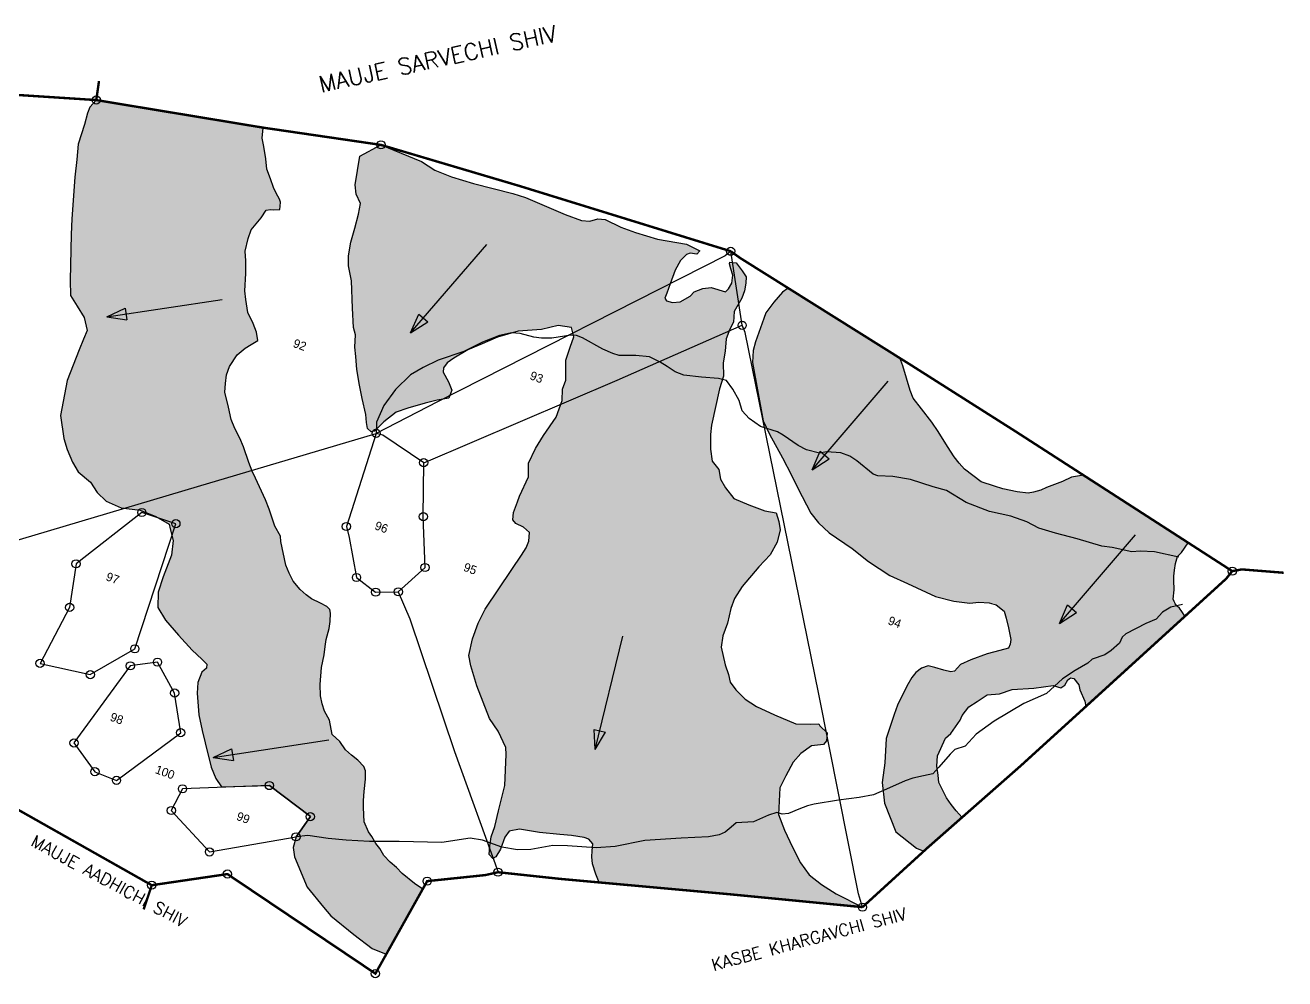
# Model space of a CAD drawing. Header units: metres. Extents: x 278735 to 281332, y 2036027 to 2038297.
# Drawn here: x 280315 to 281332, y 2036476 to 2037246 of the extents above; entities that cross this region are included whole.
import ezdxf

# ---------------------------------------------------------------- set-up
doc = ezdxf.new("R2010")
doc.units = ezdxf.units.M
doc.linetypes.add('DIVIDE', pattern=[1.25, 0.5, -0.25, 0, -0.25, 0, -0.25])
for name, color, linetype in [('LINE_WATER', 4, 'Continuous'), ('POLY_HATCH', 12, 'Continuous'), ('POLY_PARCEL', 6, 'Continuous'), ('SYM_ARROW', 1, 'Continuous'), ('SYM_STONE', 1, 'Continuous'), ('TEXT_MAPOUT', 7, 'Continuous'), ('TEXT_PARCEL', 7, 'Continuous'), ('V_BOUND_LINE', 7, 'Continuous'), ('V_DIVIDE_LINE', 7, 'DIVIDE')]:
    doc.layers.add(name, color=color, linetype=linetype)
doc.styles.get("Standard").update_dxf_attribs({"font": 'simplex.shx'})
doc.styles.add('TEXT_MAP', font='KRDEV050.TTF', dxfattribs={"height": 2.5})
pattern_1 = [(339.91848, (279756.538, 2036505.441), (6.235308, 2.896778), [4.861604, -4.861604]), (69.91848, (279761.104, 2036503.7715), (-2.896778, 6.235308), [4.861604, -4.861604])]

# ---------------------------------------------------------------- blocks, each defined once
blk = doc.blocks.new('ARROWASPECT')
h = blk.add_hatch(color=256)
h.paths.add_polyline_path([(2.85, -2.85), (3.72, -1.98), (0, 0)])
h.paths.add_polyline_path([(0, 0), (1.98, -3.72), (2.85, -2.85)])
for points in [[(0, 0), (17.15, -17.15)], [(0, 0), (1.98, -3.72)], [(0, 0), (3.72, -1.98)], [(3.72, -1.98), (1.98, -3.72)]]:
    blk.add_lwpolyline(points)
blk = doc.blocks.new('STONE')
blk.add_circle((0, 0), 0.851)

msp = doc.modelspace()

# ---------------------------------------------------------------- hatches: boundary and pattern name
at = {"layer": 'POLY_HATCH'}
h = msp.add_hatch(dxfattribs=at)
h.set_pattern_fill('ZIGZAG', color=256, scale=38.892832, angle=-20.0815, style=0)
h.set_pattern_definition(pattern_1)
h.paths.add_polyline_path([(280492.5, 2037031.7), (280493.2, 2037045.5), (280493.3, 2037055.8), (280492.8, 2037063.6), (280495.2, 2037073.8), (280497.7, 2037080.9), (280505.7, 2037090.7), (280509.6, 2037096.9), (280513.1, 2037097.3), (280515.7, 2037097), (280520.8, 2037097.3), (280521.1, 2037099.9), (280521.3, 2037103.1), (280520.5, 2037105.7), (280517.9, 2037110.4), (280515.7, 2037115.2), (280513.2, 2037122.1), (280510.3, 2037129.8), (280509.4, 2037138.2), (280507.7, 2037148.2), (280506.5, 2037155), (280507.4, 2037163.4), (280372.5, 2037185.7), (280367.2, 2037180.1), (280365.3, 2037175.1), (280363, 2037165.9), (280357.9, 2037150.1), (280356.7, 2037137.8), (280355.1, 2037123.4), (280352.8, 2037089.7), (280352.3, 2037077.2), (280351.5, 2037040.3), (280351.7, 2037027.9), (280357.2, 2037019.2), (280362.6, 2037010.2), (280365.1, 2036999.6), (280362.2, 2036992.7), (280358.6, 2036983.9), (280349, 2036959.3), (280343.6, 2036930.8), (280346.3, 2036912.4), (280349, 2036903.4), (280353.2, 2036893.2), (280357.8, 2036885.5), (280367.8, 2036877.1), (280373.1, 2036868.8), (280380.6, 2036861.8), (280392.6, 2036856.4), (280408, 2036854.4), (280420.5, 2036849.2), (280431.3, 2036843.2), (280432.3, 2036839.5), (280434.5, 2036830), (280433.2, 2036818.1), (280426.5, 2036800.5), (280422.6, 2036788.2), (280422.1, 2036775.7), (280428.4, 2036765.7), (280439, 2036753.4), (280450, 2036741.4), (280457.7, 2036734.2), (280461.9, 2036730), (280461.4, 2036726.8), (280457.8, 2036723.5), (280454.5, 2036715.2), (280454.1, 2036706.7), (280455.4, 2036689.2), (280458.1, 2036676.5), (280460.5, 2036666.6), (280465.3, 2036646.8), (280469, 2036637.7), (280473.6, 2036631), (280512.3, 2036632), (280545.4, 2036606.9), (280533.8, 2036590.6), (280531.5, 2036582.1), (280532.7, 2036574.4), (280542.9, 2036549.9), (280556, 2036533.7), (280561.9, 2036526.9), (280580.4, 2036511.8), (280595.2, 2036500.3), (280606.6, 2036495.8), (280636.2, 2036548.4), (280629.5, 2036552.8), (280619.5, 2036561.1), (280614.9, 2036565.8), (280609.7, 2036570), (280604.7, 2036575.5), (280601.4, 2036581.1), (280598.3, 2036585.2), (280594.9, 2036590.8), (280592.4, 2036594.7), (280588.9, 2036602.6), (280588.2, 2036614.2), (280588.2, 2036619.9), (280588.9, 2036627.3), (280589.9, 2036637.3), (280590, 2036644), (280588.6, 2036647.5), (280583.8, 2036652.6), (280578.5, 2036656.5), (280573.8, 2036660.9), (280569.2, 2036667.6), (280562.9, 2036673.2), (280560.8, 2036684.9), (280556.7, 2036692.1), (280554.9, 2036698.1), (280553.6, 2036704.6), (280553.3, 2036713.7), (280554.3, 2036727.4), (280556.4, 2036737.6), (280557.4, 2036744.3), (280558.2, 2036750), (280560.5, 2036759), (280561.5, 2036764.6), (280561.6, 2036771.3), (280561, 2036774.2), (280558.6, 2036776.7), (280553.5, 2036779.3), (280546.2, 2036782.9), (280542, 2036786.1), (280537.1, 2036790.3), (280531.6, 2036797), (280528.3, 2036803.5), (280525.7, 2036810.1), (280521.5, 2036829.1), (280521.4, 2036833.5), (280516.7, 2036841.6), (280512, 2036855.3), (280509.1, 2036862.7), (280501.1, 2036880.3), (280498.5, 2036885.9), (280495.7, 2036893), (280491.3, 2036905.6), (280488.5, 2036912.6), (280484.4, 2036920.5), (280481.3, 2036927.6), (280479.3, 2036937.7), (280476.3, 2036949.7), (280476.9, 2036956.8), (280477.7, 2036963.8), (280480.2, 2036970.6), (280486.4, 2036980), (280492.7, 2036985.4), (280497.7, 2036988.2), (280502.9, 2036991.4), (280501.9, 2036998.2), (280499.2, 2037005.2), (280495, 2037014.1), (280493.3, 2037024.7)])
h = msp.add_hatch(dxfattribs=at)
h.set_pattern_fill('ZIGZAG', color=256, scale=38.892832, angle=-20.0815, style=0)
h.set_pattern_definition(pattern_1)
h.paths.add_polyline_path([(280888.9, 2036709.3), (280884.5, 2036715.6), (280883.1, 2036721.8), (280880.2, 2036729.5), (280877.1, 2036743.7), (280878.4, 2036753), (280882.1, 2036763.1), (280884.9, 2036775), (280887.9, 2036783.2), (280894, 2036792.8), (280907.6, 2036808.7), (280916.8, 2036818.3), (280922.2, 2036828.7), (280924.7, 2036838.6), (280923.6, 2036845.3), (280921.4, 2036852.2), (280912.3, 2036854), (280899.5, 2036858.7), (280887.3, 2036863.8), (280880.7, 2036872.4), (280876.6, 2036879.6), (280875.3, 2036887.3), (280869.9, 2036893.9), (280868.4, 2036903.8), (280868.5, 2036915.6), (280869.2, 2036923.1), (280875.8, 2036952.4), (280879, 2036962.6), (280878.8, 2036973.5), (280880.2, 2036982.9), (280881.2, 2036992.8), (280884, 2037000.6), (280887.1, 2037006.2), (280887.7, 2037014.9), (280893.7, 2037025.6), (280895.9, 2037031.5), (280897.1, 2037037.8), (280897.4, 2037042.9), (280894, 2037047.7), (280889.1, 2037054.2), (280884.2, 2037054.9), (280883.7, 2037053.5), (280884.8, 2037049.5), (280886.5, 2037044.3), (280885.7, 2037037.8), (280883, 2037033.1), (280880.6, 2037030.9), (280868.9, 2037034.2), (280862.4, 2037033.4), (280855.3, 2037030.9), (280852, 2037027.4), (280844, 2037022.6), (280837.7, 2037022.3), (280832.9, 2037023.5), (280831.6, 2037025.6), (280833.1, 2037029.7), (280836, 2037037.4), (280840, 2037048.4), (280844.3, 2037056.1), (280849.2, 2037061), (280852.2, 2037062), (280857.5, 2037061.1), (280859.9, 2037063.8), (280849, 2037069.4), (280825.6, 2037073.3), (280807.9, 2037078.7), (280796.1, 2037083), (280783.3, 2037089.2), (280777.4, 2037089.9), (280771, 2037088), (280764.4, 2037088.4), (280751.2, 2037093.2), (280719, 2037107.1), (280708.8, 2037110.3), (280677.1, 2037118.3), (280659.4, 2037123.7), (280645.9, 2037129.1), (280635, 2037136.2), (280602.4, 2037149.5), (280585.4, 2037140.4), (280581.6, 2037117.2), (280582.4, 2037109.6), (280585.9, 2037102.2), (280584.3, 2037093.5), (280581.2, 2037082.2), (280578.1, 2037070.9), (280576.1, 2037059.8), (280576.3, 2037051.9), (280578.6, 2037039.7), (280579.3, 2037017.7), (280580.3, 2037002), (280581.8, 2036996.2), (280581.2, 2036986.1), (280582.1, 2036978.6), (280582.9, 2036968), (280585, 2036955.3), (280587.3, 2036944.6), (280590.3, 2036931.6), (280590.6, 2036925.3), (280591.4, 2036920.4), (280594.5, 2036917.7), (280597.3, 2036918.2), (280604.7, 2036925.9), (280614.8, 2036933.6), (280624.2, 2036936.8), (280638.2, 2036941), (280647.8, 2036943.2), (280657.2, 2036944.9), (280659.7, 2036951.4), (280656.9, 2036958.1), (280652.6, 2036965.9), (280652.8, 2036969.4), (280655.8, 2036973.4), (280661.3, 2036977.1), (280672.6, 2036983.9), (280684.2, 2036988.9), (280696.5, 2036994.2), (280713.3, 2036999), (280731.9, 2037000.4), (280745.5, 2037003.7), (280756.2, 2037001.9), (280758.1, 2036994.4), (280755.1, 2036986.2), (280751.8, 2036975.6), (280751.6, 2036959.4), (280748.9, 2036952.1), (280748.6, 2036942.9), (280743.8, 2036929.7), (280733.7, 2036914.8), (280727.2, 2036904.2), (280721.4, 2036892.4), (280721.5, 2036881.5), (280714.2, 2036865.8), (280712.6, 2036861.2), (280709.4, 2036852.6), (280708.8, 2036846.6), (280711.3, 2036843.6), (280717.5, 2036840.8), (280722.2, 2036836.5), (280721.7, 2036829.5), (280719.7, 2036824), (280716, 2036818.1), (280708.1, 2036806.6), (280686.6, 2036774.6), (280680.9, 2036763.3), (280676.2, 2036750.5), (280673.4, 2036737.1), (280675, 2036728.7), (280679.9, 2036712.5), (280690, 2036686.2), (280697.1, 2036675.9), (280703.2, 2036662.8), (280703.6, 2036657), (280702.3, 2036632.1), (280697.4, 2036611.7), (280694.3, 2036598.9), (280691.3, 2036590.7), (280690.2, 2036583.3), (280689.7, 2036576.3), (280692.6, 2036573.1), (280695.1, 2036574.3), (280699, 2036580.6), (280702.5, 2036590.2), (280705.9, 2036595.2), (280714.2, 2036596.8), (280730.3, 2036594), (280746.8, 2036592.6), (280756.3, 2036591.7), (280766.6, 2036590), (280770.2, 2036588.7), (280773.5, 2036584.9), (280773, 2036579.4), (280772.7, 2036574.3), (280773.3, 2036568.9), (280775.9, 2036560.3), (280778.7, 2036553.8), (280991.2, 2036533.8), (280969.9, 2036544.6), (280958.1, 2036552), (280948.1, 2036559.8), (280941.3, 2036569.6), (280934.6, 2036582.3), (280928.2, 2036596.1), (280923.5, 2036608.7), (280924.6, 2036630.1), (280929.2, 2036639.8), (280935.3, 2036651), (280941.5, 2036658), (280950, 2036664.2), (280959.7, 2036665.3), (280962.2, 2036668), (280962.6, 2036674.6), (280956.9, 2036680.3), (280955.9, 2036681.8), (280949.5, 2036681.5), (280937.3, 2036681.8), (280920.3, 2036689.1), (280905.7, 2036695.9), (280896.5, 2036701.9)])
h = msp.add_hatch(dxfattribs=at)
h.set_pattern_fill('ZIGZAG', color=256, scale=38.892832, angle=-20.0815, style=0)
h.set_pattern_definition(pattern_1)
h.paths.add_polyline_path([(281243.7, 2036811), (281245.5, 2036817), (281248.7, 2036820.3), (281254.3, 2036828), (281169.7, 2036882.7), (281160.1, 2036881), (281152.8, 2036877.6), (281139.7, 2036872.7), (281135.3, 2036870.7), (281125.9, 2036868.2), (281116.1, 2036869.2), (281104.5, 2036871.8), (281097.9, 2036873.8), (281087, 2036877.4), (281073.7, 2036887.5), (281066.3, 2036895.7), (281059.8, 2036906), (281052.4, 2036918), (281047.1, 2036925.6), (281038.8, 2036936.3), (281032.2, 2036944.8), (281029.6, 2036951), (281023.9, 2036970.9), (281021.3, 2036977.4), (280931.3, 2037033.7), (280926.7, 2037030.5), (280919.7, 2037022.5), (280913.3, 2037013.9), (280911.6, 2037009.3), (280908.9, 2037001.8), (280904.7, 2036990.3), (280902.9, 2036983.3), (280902.3, 2036973.8), (280911.1, 2036926.7), (280916.1, 2036915.9), (280926.5, 2036896.7), (280933.9, 2036882.7), (280939, 2036872.3), (280949.5, 2036852.1), (280955.6, 2036844.3), (280964.4, 2036836.2), (280982.8, 2036823.4), (280996, 2036812.9), (281013.4, 2036801.6), (281027.7, 2036795.2), (281050.3, 2036784.8), (281065.1, 2036781), (281077.9, 2036779.2), (281085.1, 2036780.2), (281097.5, 2036779.3), (281105.5, 2036772.8), (281107.2, 2036767.3), (281109.1, 2036759.3), (281111.3, 2036748.7), (281109.2, 2036743), (281102.1, 2036741.2), (281091.8, 2036738.5), (281078.6, 2036733.6), (281070.3, 2036729.7), (281064.7, 2036723.5), (281056.9, 2036725.2), (281049.6, 2036727.4), (281044.3, 2036728.6), (281038.9, 2036726.9), (281034.3, 2036723.3), (281031.2, 2036719.2), (281027, 2036712.2), (281019.4, 2036697), (281016.7, 2036689.5), (281010.3, 2036669.9), (281009.3, 2036650.4), (281007.2, 2036634.6), (281009.1, 2036617.7), (281018.1, 2036594.5), (281034.8, 2036581.5), (281040.8, 2036579.1), (281071.6, 2036606.3), (281064, 2036614.9), (281059, 2036622.2), (281053.1, 2036634), (281052.3, 2036640.5), (281051.3, 2036647.7), (281051.9, 2036656), (281058.3, 2036670.3), (281062.5, 2036674), (281070.1, 2036684.8), (281071.6, 2036688.7), (281077, 2036695.6), (281083.8, 2036700), (281091.8, 2036705.2), (281101.8, 2036706), (281112.1, 2036709.5), (281129.6, 2036710.8), (281145.3, 2036712.8), (281151.5, 2036710.9), (281154.7, 2036713), (281158.1, 2036719.3), (281161.9, 2036718.5), (281165.8, 2036713.4), (281166.7, 2036709.4), (281172.3, 2036696.5), (281251.6, 2036768.7), (281249.2, 2036772.7), (281247.3, 2036775.4), (281242, 2036779.7), (281242.9, 2036790), (281242.4, 2036800.3)])

# ---------------------------------------------------------------- linework, layer by layer
at = {"layer": 'LINE_WATER'}
for points in [[(281246.7, 2036816.4), (281226.9, 2036820.8), (281215.5, 2036821.2), (281208.8, 2036820.8), (281192.8, 2036824.2), (281184.6, 2036825.5), (281164.7, 2036831.3), (281147.1, 2036836), (281133.5, 2036839.9), (281123.8, 2036844.9), (281111.1, 2036849.5), (281093.7, 2036853.4), (281075, 2036860.6), (281059.1, 2036870.3), (281048.3, 2036873.2), (281030.1, 2036879.1), (281015.7, 2036881.6), (281003.6, 2036882.2), (280999.9, 2036883.5), (280986.7, 2036894.3), (280981.1, 2036898.1), (280973.7, 2036900.8), (280962.1, 2036901.6), (280956.4, 2036900.5), (280945.9, 2036903.3), (280939.2, 2036906.8), (280927.1, 2036915), (280922.5, 2036917.8), (280909, 2036922), (280899.6, 2036928.6), (280894.1, 2036934.8), (280891.6, 2036943.1), (280886.5, 2036952.3), (280881.3, 2036959.1), (280875, 2036960.7), (280861.1, 2036961.9), (280847, 2036963.6), (280839.9, 2036966.2), (280833.5, 2036970.6), (280827.8, 2036974.1), (280819.2, 2036978.3), (280808.1, 2036979.5), (280794.8, 2036979.5), (280789.7, 2036981), (280781.5, 2036984.4), (280765, 2036993.6), (280760.4, 2036995.6), (280755.7, 2036995.9), (280740.4, 2036993.4), (280731.9, 2036993.4), (280725.9, 2036994.2), (280714.8, 2036997.2), (280707.9, 2036997.6), (280698.1, 2036995.6), (280684.5, 2036990.1), (280669.2, 2036982.7), (280648.7, 2036975.5), (280636.5, 2036969.8), (280626.2, 2036963.7), (280614.2, 2036952), (280604.6, 2036939.1), (280598.9, 2036925.5), (280598.5, 2036916.5)], [(281249.6, 2036778.3), (281240.2, 2036776.1), (281233.5, 2036772), (281228.5, 2036766.5), (281220.1, 2036762.8), (281203.8, 2036754.6), (281200.9, 2036751.8), (281198.8, 2036746.9), (281192.1, 2036741.2), (281187, 2036737.6), (281176.7, 2036734.1), (281173.1, 2036730.8), (281163, 2036724.9), (281152.8, 2036718.3), (281139.7, 2036706.3), (281121.5, 2036698.2), (281097.5, 2036683.9), (281083.1, 2036673.4), (281074.1, 2036663.7), (281065.8, 2036661), (281062, 2036657.3), (281053, 2036646.9), (281048, 2036641.4), (281040.4, 2036639.9), (281031.9, 2036638.1), (281025.6, 2036635.8), (281010.7, 2036629), (281000, 2036624.5), (280988.6, 2036622.4), (280971.8, 2036620.1), (280952.2, 2036617), (280946.8, 2036615.7), (280939.8, 2036612.8), (280931.5, 2036609.3), (280926.4, 2036608.8), (280922.1, 2036610.3), (280915.3, 2036608.2), (280903.2, 2036602.8), (280889.1, 2036602), (280885.1, 2036598.3), (280880.3, 2036594.3), (280875.4, 2036592.1), (280867, 2036590.5), (280844.9, 2036589.4), (280815.4, 2036587.6), (280791.6, 2036582.8), (280776.2, 2036581.6), (280753.1, 2036583.2), (280741.1, 2036583.5), (280723.3, 2036580.3), (280712.7, 2036580.1), (280699.9, 2036582.3), (280684.3, 2036588), (280674.3, 2036589.5), (280651.5, 2036586.1), (280617, 2036586.8), (280593.2, 2036586.8), (280574.2, 2036587.8), (280559.7, 2036589.2), (280543.3, 2036591.7), (280533.8, 2036590.6)]]:
    msp.add_lwpolyline(points, dxfattribs=at)
at = {"layer": 'POLY_HATCH'}
for points in [[(280588.9, 2036602.6), (280588.2, 2036614.2), (280588.2, 2036619.9), (280588.9, 2036627.3), (280589.9, 2036637.3), (280590, 2036644), (280588.6, 2036647.5), (280583.8, 2036652.6), (280578.5, 2036656.5), (280573.8, 2036660.9), (280569.2, 2036667.6), (280562.9, 2036673.2), (280560.8, 2036684.9), (280556.7, 2036692.1), (280554.9, 2036698.1), (280553.6, 2036704.6), (280553.3, 2036713.7), (280554.3, 2036727.4), (280556.4, 2036737.6), (280557.4, 2036744.3), (280558.2, 2036750), (280560.5, 2036759), (280561.5, 2036764.6), (280561.6, 2036771.3), (280561, 2036774.2), (280558.6, 2036776.7), (280553.5, 2036779.3), (280546.2, 2036782.9), (280542, 2036786.1), (280537.1, 2036790.3), (280531.6, 2036797), (280528.3, 2036803.5), (280525.7, 2036810.1), (280521.5, 2036829.1), (280521.4, 2036833.5), (280516.7, 2036841.6), (280512, 2036855.3), (280509.1, 2036862.7), (280501.1, 2036880.3), (280498.5, 2036885.9), (280495.7, 2036893), (280491.3, 2036905.6), (280488.5, 2036912.6), (280484.4, 2036920.5), (280481.3, 2036927.6), (280479.3, 2036937.7), (280476.3, 2036949.7), (280476.9, 2036956.8), (280477.7, 2036963.8), (280480.2, 2036970.6), (280486.4, 2036980), (280492.7, 2036985.4), (280497.7, 2036988.2), (280502.9, 2036991.4), (280501.9, 2036998.2), (280499.2, 2037005.2), (280495, 2037014.1), (280493.3, 2037024.7), (280492.5, 2037031.7), (280493.2, 2037045.5), (280493.3, 2037055.8), (280492.8, 2037063.6), (280495.2, 2037073.8), (280497.7, 2037080.9), (280505.7, 2037090.7), (280509.6, 2037096.9), (280513.1, 2037097.3), (280515.7, 2037097), (280520.8, 2037097.3), (280521.1, 2037099.9), (280521.3, 2037103.1), (280520.5, 2037105.7), (280517.9, 2037110.4), (280515.7, 2037115.2), (280513.2, 2037122.1), (280510.3, 2037129.8), (280509.4, 2037138.2), (280507.7, 2037148.2), (280506.5, 2037155), (280507.4, 2037163.4), (280372.5, 2037185.7), (280367.2, 2037180.1), (280365.3, 2037175.1), (280363, 2037165.9), (280357.9, 2037150.1), (280356.7, 2037137.8), (280355.1, 2037123.4), (280352.8, 2037089.7), (280352.3, 2037077.2), (280351.5, 2037040.3), (280351.7, 2037027.9), (280357.2, 2037019.2), (280362.6, 2037010.2), (280365.1, 2036999.6), (280362.2, 2036992.7), (280358.6, 2036983.9), (280349, 2036959.3), (280343.6, 2036930.8), (280346.3, 2036912.4), (280349, 2036903.4), (280353.2, 2036893.2), (280357.8, 2036885.5), (280367.8, 2036877.1), (280373.1, 2036868.8), (280380.6, 2036861.8), (280392.6, 2036856.4), (280408, 2036854.4), (280420.5, 2036849.2), (280431.3, 2036843.2), (280432.3, 2036839.5), (280434.5, 2036830), (280433.2, 2036818.1), (280426.5, 2036800.5), (280422.6, 2036788.2), (280422.1, 2036775.7), (280428.4, 2036765.7), (280439, 2036753.4), (280450, 2036741.4), (280457.7, 2036734.2), (280461.9, 2036730), (280461.4, 2036726.8), (280457.8, 2036723.5), (280454.5, 2036715.2), (280454.1, 2036706.7), (280455.4, 2036689.2), (280458.1, 2036676.5), (280460.5, 2036666.6), (280465.3, 2036646.8), (280469, 2036637.7), (280473.6, 2036631), (280512.3, 2036632), (280545.4, 2036606.9), (280533.8, 2036590.6), (280531.5, 2036582.1), (280532.7, 2036574.4), (280542.9, 2036549.9), (280556, 2036533.7), (280561.9, 2036526.9), (280580.4, 2036511.8), (280595.2, 2036500.3), (280606.6, 2036495.8), (280636.2, 2036548.4), (280629.5, 2036552.8), (280619.5, 2036561.1), (280614.9, 2036565.8), (280609.7, 2036570), (280604.7, 2036575.5), (280601.4, 2036581.1), (280598.3, 2036585.2), (280594.9, 2036590.8), (280592.4, 2036594.7), (280588.9, 2036602.6)], [(280579.3, 2037017.7), (280578.6, 2037039.7), (280576.3, 2037051.9), (280576.1, 2037059.8), (280578.1, 2037070.9), (280581.2, 2037082.2), (280584.3, 2037093.5), (280585.9, 2037102.2), (280582.4, 2037109.6), (280581.6, 2037117.2), (280585.4, 2037140.4), (280602.4, 2037149.5), (280635, 2037136.2), (280645.9, 2037129.1), (280659.4, 2037123.7), (280677.1, 2037118.3), (280708.8, 2037110.3), (280719, 2037107.1), (280751.2, 2037093.2), (280764.4, 2037088.4), (280771, 2037088), (280777.4, 2037089.9), (280783.3, 2037089.2), (280796.1, 2037083), (280807.9, 2037078.7), (280825.6, 2037073.3), (280849, 2037069.4), (280859.9, 2037063.8), (280857.5, 2037061.1), (280852.2, 2037062), (280849.2, 2037061), (280844.3, 2037056.1), (280840, 2037048.4), (280836, 2037037.4), (280833.1, 2037029.7), (280831.6, 2037025.6), (280832.9, 2037023.5), (280837.7, 2037022.3), (280844, 2037022.6), (280852, 2037027.4), (280855.3, 2037030.9), (280862.4, 2037033.4), (280868.9, 2037034.2), (280880.6, 2037030.9), (280883, 2037033.1), (280885.7, 2037037.8), (280886.5, 2037044.3), (280884.8, 2037049.5), (280883.7, 2037053.5), (280884.2, 2037054.9), (280889.1, 2037054.2), (280894, 2037047.7), (280897.4, 2037042.9), (280897.1, 2037037.8), (280895.9, 2037031.5), (280893.7, 2037025.6), (280887.7, 2037014.9), (280887.1, 2037006.2), (280884, 2037000.6), (280881.2, 2036992.8), (280880.2, 2036982.9), (280878.8, 2036973.5), (280879, 2036962.6), (280875.8, 2036952.4), (280869.2, 2036923.1), (280868.5, 2036915.6), (280868.4, 2036903.8), (280869.9, 2036893.9), (280875.3, 2036887.3), (280876.6, 2036879.6), (280880.7, 2036872.4), (280887.3, 2036863.8), (280899.5, 2036858.7), (280912.3, 2036854), (280921.4, 2036852.2), (280923.6, 2036845.3), (280924.7, 2036838.6), (280922.2, 2036828.7), (280916.8, 2036818.3), (280907.6, 2036808.7), (280894, 2036792.8), (280887.9, 2036783.2), (280884.9, 2036775), (280882.1, 2036763.1), (280878.4, 2036753), (280877.1, 2036743.7), (280880.2, 2036729.5), (280883.1, 2036721.8), (280884.5, 2036715.6), (280888.9, 2036709.3), (280896.5, 2036701.9), (280905.7, 2036695.9), (280920.3, 2036689.1), (280937.3, 2036681.8), (280949.5, 2036681.5), (280955.9, 2036681.8), (280956.9, 2036680.3), (280962.6, 2036674.6), (280962.2, 2036668), (280959.7, 2036665.3), (280950, 2036664.2), (280941.5, 2036658), (280935.3, 2036651), (280929.2, 2036639.8), (280924.6, 2036630.1), (280923.5, 2036608.7), (280928.2, 2036596.1), (280934.6, 2036582.3), (280941.3, 2036569.6), (280948.1, 2036559.8), (280958.1, 2036552), (280969.9, 2036544.6), (280991.2, 2036533.8), (280778.7, 2036553.8), (280775.9, 2036560.3), (280773.3, 2036568.9), (280772.7, 2036574.3), (280773, 2036579.4), (280773.5, 2036584.9), (280770.2, 2036588.7), (280766.6, 2036590), (280756.3, 2036591.7), (280746.8, 2036592.6), (280730.3, 2036594), (280714.2, 2036596.8), (280705.9, 2036595.2), (280702.5, 2036590.2), (280699, 2036580.6), (280695.1, 2036574.3), (280692.6, 2036573.1), (280689.7, 2036576.3), (280690.2, 2036583.3), (280691.3, 2036590.7), (280694.3, 2036598.9), (280697.4, 2036611.7), (280702.3, 2036632.1), (280703.6, 2036657), (280703.2, 2036662.8), (280697.1, 2036675.9), (280690, 2036686.2), (280679.9, 2036712.5), (280675, 2036728.7), (280673.4, 2036737.1), (280676.2, 2036750.5), (280680.9, 2036763.3), (280686.6, 2036774.6), (280708.1, 2036806.6), (280716, 2036818.1), (280719.7, 2036824), (280721.7, 2036829.5), (280722.2, 2036836.5), (280717.5, 2036840.8), (280711.3, 2036843.6), (280708.8, 2036846.6), (280709.4, 2036852.6), (280712.6, 2036861.2), (280714.2, 2036865.8), (280721.5, 2036881.5), (280721.4, 2036892.4), (280727.2, 2036904.2), (280733.7, 2036914.8), (280743.8, 2036929.7), (280748.6, 2036942.9), (280748.9, 2036952.1), (280751.6, 2036959.4), (280751.8, 2036975.6), (280755.1, 2036986.2), (280758.1, 2036994.4), (280756.2, 2037001.9), (280745.5, 2037003.7), (280731.9, 2037000.4), (280713.3, 2036999), (280696.5, 2036994.2), (280684.2, 2036988.9), (280672.6, 2036983.9), (280661.3, 2036977.1), (280655.8, 2036973.4), (280652.8, 2036969.4), (280652.6, 2036965.9), (280656.9, 2036958.1), (280659.7, 2036951.4), (280657.2, 2036944.9), (280647.8, 2036943.2), (280638.2, 2036941), (280624.2, 2036936.8), (280614.8, 2036933.6), (280604.7, 2036925.9), (280597.3, 2036918.2), (280594.5, 2036917.7), (280591.4, 2036920.4), (280590.6, 2036925.3), (280590.3, 2036931.6), (280587.3, 2036944.6), (280585, 2036955.3), (280582.9, 2036968), (280582.1, 2036978.6), (280581.2, 2036986.1), (280581.8, 2036996.2), (280580.3, 2037002), (280579.3, 2037017.7)], [(281066.9, 2036611.6), (281062.7, 2036616.8), (281059, 2036622.2), (281055.5, 2036629.2), (281053, 2036634.5), (281052.3, 2036640.5), (281051.3, 2036647.7), (281051.9, 2036656), (281058.3, 2036670.3), (281062.5, 2036674), (281070.1, 2036684.8), (281071.6, 2036688.7), (281077, 2036695.6), (281083.8, 2036700), (281091.8, 2036705.2), (281101.8, 2036706), (281112.1, 2036709.5), (281129.6, 2036710.8), (281145.3, 2036712.8), (281151.5, 2036710.9), (281154.7, 2036713), (281157.1, 2036717.4), (281159.3, 2036719), (281161.9, 2036718.5), (281165.8, 2036713.4), (281166.7, 2036709.4), (281170.7, 2036700.3), (281171.6, 2036695.9), (281251.6, 2036768.7), (281249.2, 2036772.7), (281247.3, 2036775.4), (281245.4, 2036776.9), (281243.7, 2036778.7), (281242.2, 2036782.5), (281242.9, 2036790), (281242.5, 2036797.8), (281242.5, 2036801.1), (281243.1, 2036806.1), (281243.9, 2036811.5), (281245.5, 2036817), (281248.7, 2036820.3), (281254.3, 2036828), (281169.7, 2036882.7), (281160.1, 2036881), (281152.8, 2036877.6), (281139.7, 2036872.7), (281135.3, 2036870.7), (281129.4, 2036869.1), (281125.1, 2036868.3), (281116.1, 2036869.2), (281104.5, 2036871.8), (281097.9, 2036873.8), (281087, 2036877.4), (281073.7, 2036887.5), (281069.4, 2036892.3), (281065.2, 2036897.5), (281059.8, 2036906), (281052.4, 2036918), (281047.1, 2036925.6), (281038.8, 2036936.3), (281032.2, 2036944.8), (281029.6, 2036951), (281023.9, 2036970.9), (281021.3, 2036977.4), (280931.3, 2037033.7), (280926.7, 2037030.5), (280919.7, 2037022.5), (280913.3, 2037013.9), (280911.6, 2037009.3), (280908.9, 2037001.8), (280904.7, 2036990.3), (280902.9, 2036983.3), (280902.3, 2036973.8), (280911.1, 2036926.7), (280916.1, 2036915.9), (280926.5, 2036896.7), (280933.9, 2036882.7), (280939, 2036872.3), (280949.5, 2036852.1), (280955.6, 2036844.3), (280964.4, 2036836.2), (280982.8, 2036823.4), (280996, 2036812.9), (281013.4, 2036801.6), (281027.7, 2036795.2), (281050.3, 2036784.8), (281065.1, 2036781), (281077.9, 2036779.2), (281085.1, 2036780.2), (281093.4, 2036779.6), (281099.3, 2036777.9), (281105.5, 2036772.8), (281107.2, 2036767.3), (281109.1, 2036759.3), (281111, 2036750.1), (281110.4, 2036746.2), (281109.2, 2036743), (281102.1, 2036741.2), (281091.8, 2036738.5), (281078.6, 2036733.6), (281070.3, 2036729.7), (281065.5, 2036724.5), (281062.5, 2036723.9), (281056.9, 2036725.2), (281049.6, 2036727.4), (281044.3, 2036728.6), (281038.9, 2036726.9), (281034.3, 2036723.3), (281031.2, 2036719.2), (281027, 2036712.2), (281019.4, 2036697), (281016.7, 2036689.5), (281010.3, 2036669.9), (281009.3, 2036650.4), (281007.2, 2036634.6), (281009.1, 2036617.7), (281018.1, 2036594.5), (281034.8, 2036581.5), (281040.8, 2036579.1), (281071.6, 2036606.3), (281066.9, 2036611.6)]]:
    msp.add_lwpolyline(points, dxfattribs=at)
at = {"layer": 'POLY_PARCEL'}
for points in [[(280884.8, 2037063.6), (280880.3, 2037059.9), (280648, 2036941.9), (280598.5, 2036916.5)], [(280894.1, 2037003.8), (280884.8, 2037063.6)], [(280636.9, 2036892.8), (280793, 2036959.5), (280894.1, 2037003.8)], [(280991.2, 2036533.8), (280988, 2036544.5), (280956.1, 2036705.7), (280927.9, 2036843.4), (280896.6, 2036998), (280894.1, 2037003.8)], [(280239.6, 2036809.7), (280454.3, 2036873.7), (280598.5, 2036916.5)], [(280598.5, 2036916.5), (280574.5, 2036841.3), (280576.7, 2036832.3), (280582.6, 2036800.1), (280598.1, 2036788.2), (280616.4, 2036788.5)], [(280636.9, 2036892.8), (280604, 2036915.1), (280598.5, 2036916.5)], [(280616.4, 2036788.5), (280638, 2036808.1), (280636.6, 2036849.2), (280636.9, 2036892.8)], [(280327.1, 2036730.7), (280367.7, 2036721.6), (280403.6, 2036742.4), (280436.8, 2036843.5), (280409.3, 2036852.6), (280356.2, 2036811.1), (280351, 2036775.9), (280327.1, 2036730.7)], [(280616.4, 2036788.5), (280625.7, 2036766.8), (280661.9, 2036659.4), (280696.9, 2036562)], [(280354.5, 2036666.4), (280371.4, 2036643.2), (280388.8, 2036636.2), (280440.7, 2036674.7), (280435.8, 2036706.7), (280421.9, 2036731.7), (280400, 2036728.7), (280354.5, 2036666.4)], [(280442.1, 2036629.4), (280433.1, 2036611.9), (280463.9, 2036578.4), (280533.8, 2036590.6), (280545.4, 2036606.9), (280512.3, 2036632), (280442.1, 2036629.4)]]:
    msp.add_lwpolyline(points, dxfattribs=at)
at = {"layer": 'V_BOUND_LINE', "const_width": 1.94}
for points in [[(280255.5, 2037193.3), (280372.5, 2037185.7)], [(280372.5, 2037185.7), (280507.4, 2037163.4), (280602.4, 2037149.5), (280714.3, 2037116.3), (280884.8, 2037063.6)], [(280884.8, 2037063.6), (280892.8, 2037057.9), (281031.4, 2036971), (281116, 2036917.3), (281289.8, 2036805.2)], [(281289.8, 2036805.2), (281284.8, 2036799), (281179.9, 2036703.4), (281118.9, 2036647.9), (281043.8, 2036581.8), (280991.2, 2036533.8)], [(280417.3, 2036551.5), (280289, 2036624)], [(280696.9, 2036562), (280686.7, 2036559.7), (280639.7, 2036554.8), (280597.9, 2036480.1), (280478.4, 2036560.5), (280417.3, 2036551.5)], [(280991.2, 2036533.8), (280884, 2036544.2), (280747.3, 2036556.6), (280696.9, 2036562)]]:
    msp.add_lwpolyline(points, dxfattribs=at)
at = {"layer": 'V_DIVIDE_LINE', "ltscale": 10, "const_width": 1.94, "flags": 128}
for points in [[(280372.5, 2037185.7), (280374.7, 2037201.1)], [(281289.8, 2036805.2), (281297.6, 2036806.6), (281331.3, 2036803.9)], [(280417.3, 2036551.5), (280410.8, 2036532)]]:
    msp.add_lwpolyline(points, dxfattribs=at)

# ---------------------------------------------------------------- block references
at = {"layer": 'SYM_ARROW'}
for p, xscale, yscale, zscale, rotation in [((280381, 2037010.5), 3.889283227160464, 3.889283227160464, 3.889283227160464, 53.66664038566545), ((280626.3, 2036997.7), 3.889283227160463, 3.889283227160463, 3.889283227160463, 94.24653706942198), ((280950.5, 2036887.1), 3.889283227160463, 3.889283227160463, 3.889283227160463, 94.24653706942236), ((281150.2, 2036763), 3.889283227160463, 3.889283227160463, 3.889283227160463, 94.24653706942232), ((280775.4, 2036661), 3.889283227160464, 3.889283227160464, 3.889283227160464, 121.3693497467383), ((280467, 2036654.7), 3.889283227160463, 3.889283227160463, 3.889283227160463, 53.66664038566564)]:
    msp.add_blockref('ARROWASPECT', p, dxfattribs=dict(at, xscale=xscale, yscale=yscale, zscale=zscale, rotation=rotation))
at = {"layer": 'SYM_STONE', "xscale": 3.889283227160464, "yscale": 3.889283227160464, "zscale": 3.889283227160464, "rotation": 339.9184769108239}
for p in [(280372.5, 2037185.7), (280602.4, 2037149.5), (280884.8, 2037063.6), (280894.1, 2037003.8), (280598.5, 2036916.5), (280636.9, 2036892.8), (280409.3, 2036852.6), (280636.6, 2036849.2), (280436.8, 2036843.5), (280574.5, 2036841.3), (280356.2, 2036811.1), (280638, 2036808.1), (281289.8, 2036805.2), (280582.6, 2036800.1), (280598.1, 2036788.2), (280616.4, 2036788.5), (280351, 2036775.9), (280403.6, 2036742.4), (280327.1, 2036730.7), (280400, 2036728.7), (280421.9, 2036731.7), (280367.7, 2036721.6), (280435.8, 2036706.7), (280440.7, 2036674.7), (280354.5, 2036666.4), (280371.4, 2036643.2), (280388.8, 2036636.2), (280512.3, 2036632), (280442.1, 2036629.4), (280433.1, 2036611.9), (280545.4, 2036606.9), (280533.8, 2036590.6), (280463.9, 2036578.4), (280478.4, 2036560.5), (280696.9, 2036562), (280417.3, 2036551.5), (280639.7, 2036554.8), (280991.2, 2036533.8), (280597.9, 2036480.1)]:
    msp.add_blockref('STONE', p, dxfattribs=at)

# ---------------------------------------------------------------- texts
at = {"layer": 'TEXT_MAPOUT'}
for s, height, rotation, p in [('MAUJE SARVECHI SHIV', 13.21, 12.2947, (280554, 2037191.7)), ('MAUJE AADHICHI SHIV', 9.723, 331.5574, (280318.8, 2036583.9)), ('KASBE KHARGAVCHI SHIV', 9.723, 14.939, (280870.8, 2036482.3))]:
    msp.add_text(s, height=height, rotation=rotation, dxfattribs=at).set_placement(p)
at = {"layer": 'TEXT_PARCEL', "style": 'TEXT_MAP'}
for s, p in [('92', (280530.8, 2036986.5)), ('93', (280722, 2036960.4)), ('96', (280596.7, 2036839.2)), ('95', (280668.4, 2036805.7)), ('97', (280379.7, 2036798)), ('94', (281011.2, 2036762.5)), ('98', (280383, 2036684.7)), ('100', (280419.5, 2036642.2)), ('99', (280485.1, 2036604.5))]:
    msp.add_text(s, height=7, rotation=339.9185, dxfattribs=at).set_placement(p)

doc.saveas('drawing.dxf')
